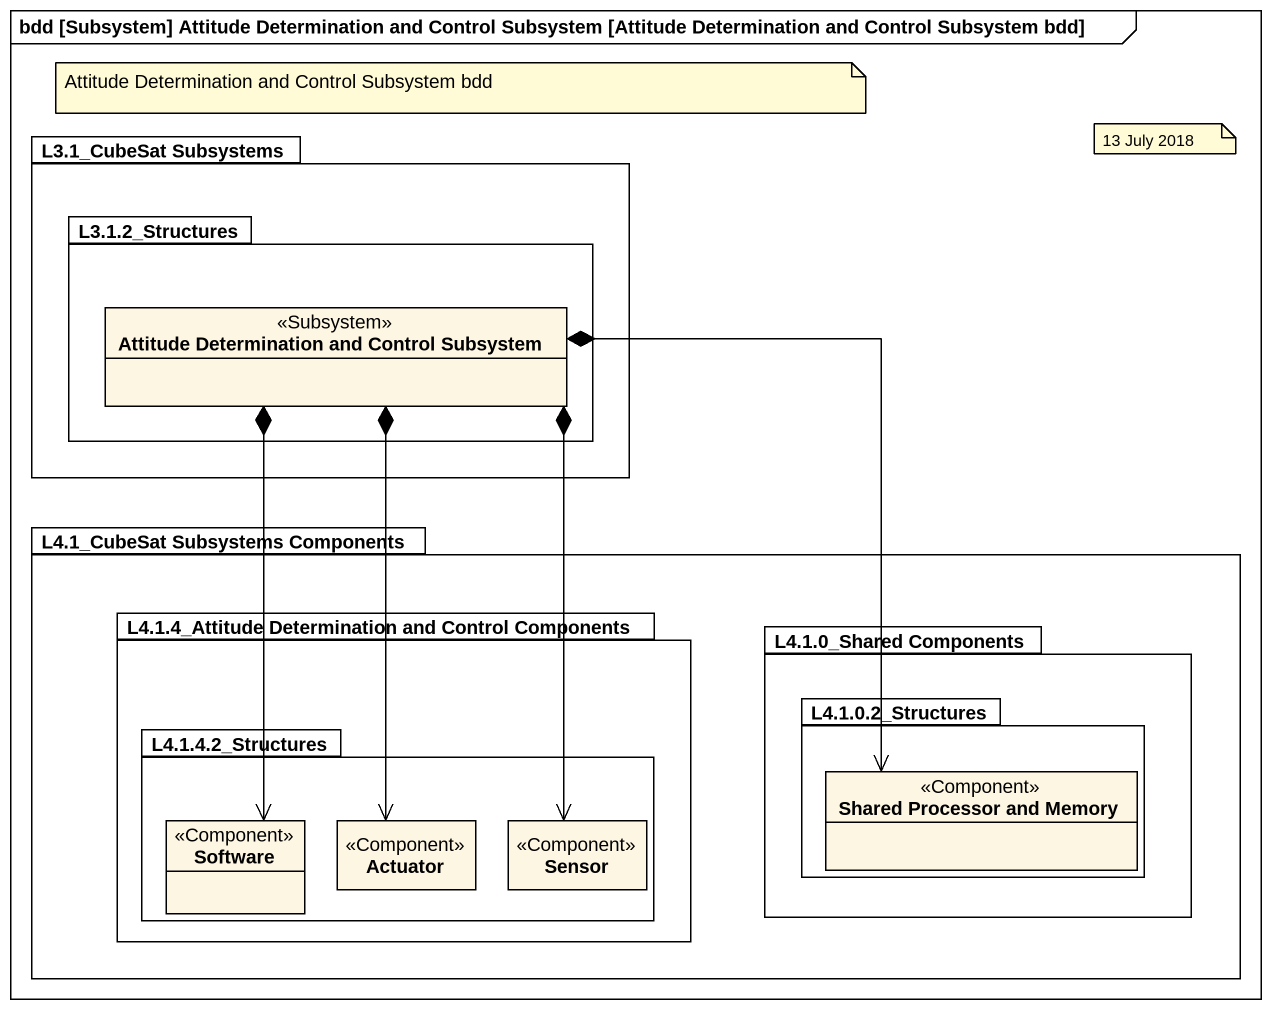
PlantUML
@startuml
mainframe bdd [Subsystem] Attitude Determination and Control Subsystem [Attitude Determination and Control Subsystem bdd]
hide circle
hide empty members
package "L3.1_CubeSat Subsystems" as L3_1_CubeSat_Subsystems {
  package "L3.1.2_Structures" as L3_1_2_Structures {
    class "Attitude Determination and Control Subsystem" as Attitude_Determination_and <<Subsystem>>
  }
}
package "L4.1_CubeSat Subsystems Components" as L4_1_CubeSat_Subsystems {
  package "L4.1.4_Attitude Determination and Control Components" as L4_1_4_Attitude {
    package "L4.1.4.2_Structures" as L4_1_4_2_Structures {
      class Software <<Component>>
      class Actuator <<Component>>
      class Sensor <<Component>>
    }
  }
  package "L4.1.0_Shared Components" as L4_1_0_Shared_Components {
    package "L4.1.0.2_Structures" as L4_1_0_2_Structures {
      class "Shared Processor and Memory" as Shared_Processor_and_Memory <<Component>>
    }
  }
}
Attitude_Determination_and *--> Shared_Processor_and_Memory
Attitude_Determination_and *--> Software
Attitude_Determination_and *--> Actuator
Attitude_Determination_and *--> Sensor
note as N1
  Attitude Determination and Control Subsystem bdd
end note
note as N2
  13 July 2018
end note
@enduml
